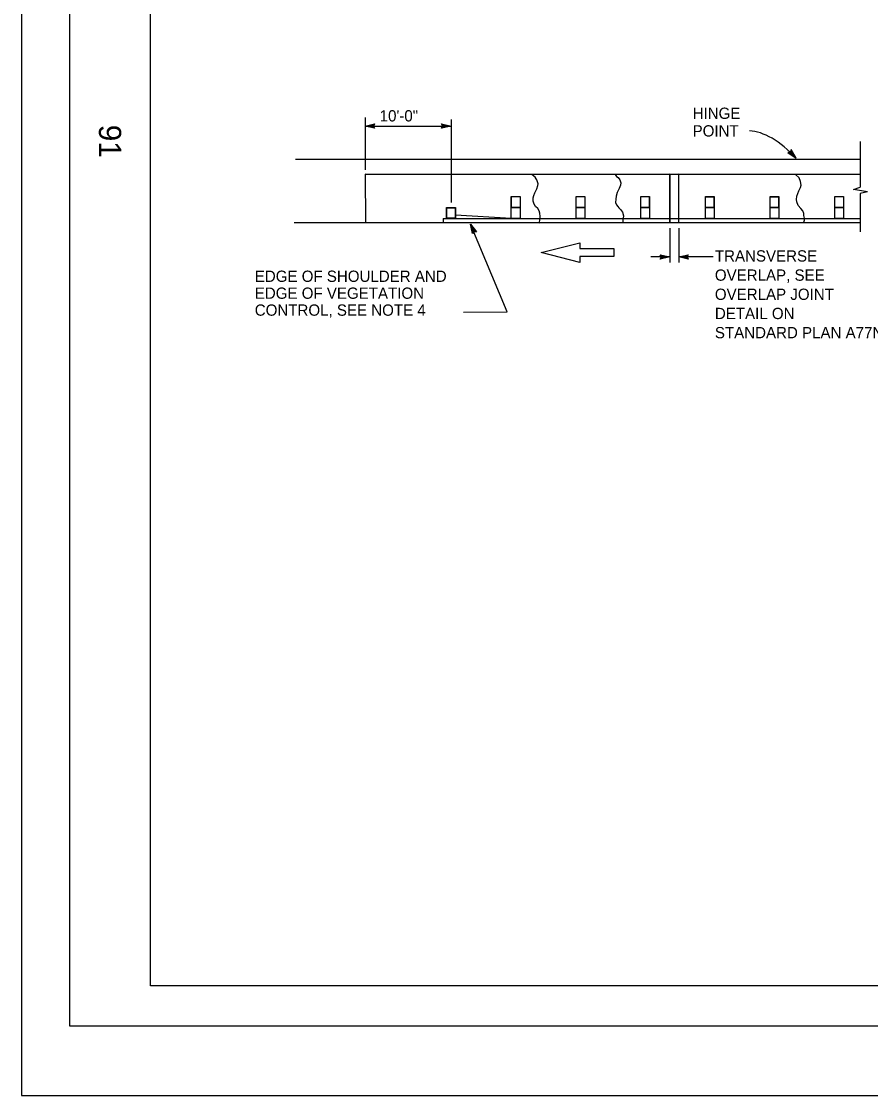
# Model space of a CAD drawing. Extents: x -893 to 867, y -474 to 712.
# Drawn here: x -893 to -366, y -474 to 192 of the extents above; entities that cross this region are included whole.
import ezdxf

# ---------------------------------------------------------------- set-up
doc = ezdxf.new("R2010")
doc.units = 0
for name, color, linetype in [('11 Undefined', 7, 'Continuous'), ('60 Nongeo Data', 7, 'Continuous'), ('border_PLOTTING-ELEMENTS', 7, 'Continuous'), ('border_rw_22x34_Cut_Lines', 7, 'Continuous'), ('border_SHEET', 7, 'Continuous'), ('border_WITHIN-BORDER-anno', 7, 'Continuous'), ('pp_PRESENTATION', 7, 'Continuous'), ('tcd_BARRIER-CONC', 7, 'Continuous'), ('tcd_BARRIER-CONC-anno', 7, 'Continuous')]:
    doc.layers.add(name, color=color, linetype=linetype)

# ---------------------------------------------------------------- blocks, each defined once
blk = doc.blocks.new('AHT')
at = {"layer": '60 Nongeo Data'}
blk.add_lwpolyline([(-5.9055, 1.3189), (0, 0), (-5.9059, -1.3094), (-5.6957, -0.9602), (-1.3693, -0.0035), (-5.6968, 0.9693), (-5.4886, 0.6205), (-2.7193, 0.002), (-5.4858, -0.6114), (-5.2756, -0.2622), (-4.0791, 0.0031), (-5.2799, 0.2713), (-5.1181, 0), (-5.9059, -1.3094), (-5.1181, 0)], close=True, dxfattribs=at)

msp = doc.modelspace()

# ---------------------------------------------------------------- linework, layer by layer
at = {"layer": '11 Undefined'}
for points in [[(-679.94, 67.6), (-571.92, 67.48), (-571.72, 69.49), (-571.51, 71.35), (-571.78, 73.43), (-572.13, 74.95), (-573.03, 76.33), (-574.48, 77.71), (-575.31, 79.1), (-575.93, 81.03), (-575.86, 82.9), (-575.52, 84.35), (-574.76, 86.15), (-573.65, 88.57), (-572.96, 90.65), (-572.75, 91.75), (-573.17, 93), (-573.58, 94.1), (-574, 94.86), (-574.55, 95.76), (-576.49, 97.18), (-680.16, 97.6), (-679.94, 67.6)], [(-524.11, 96.34), (-523.06, 95.55), (-522.14, 94.1), (-521.48, 92.39), (-521.61, 90.81), (-522.4, 88.84), (-523.71, 86.34), (-524.37, 84.11), (-524.63, 82.26), (-524.77, 80.16), (-524.11, 78.71), (-523.32, 77.53), (-522.79, 76.74), (-521.61, 75.82), (-520.43, 74.11), (-519.9, 71.87), (-520.17, 69.24), (-520.32, 67.64), (-485.49, 67.6), (-485.49, 97.6), (-525.03, 97.52), (-524.11, 96.34)], [(-491.12, 67.6), (-407.8, 67.8), (-407.53, 69.11), (-407.53, 70.29), (-407.8, 72), (-407.8, 73.32), (-408.45, 75.03), (-409.77, 76.48), (-411.34, 78.32), (-412.26, 80.55), (-412.4, 81.87), (-412.26, 83.97), (-411.61, 85.68), (-411.08, 87.26), (-409.9, 89.5), (-409.5, 90.81), (-410.03, 93.05), (-410.82, 95.42), (-413.05, 97.52), (-491.12, 97.6), (-491.12, 67.6)], [(-589.38, 83.76), (-584.04, 83.76), (-584.04, 77.05), (-589.38, 77.05), (-589.38, 83.76)], [(-509.09, 83.73), (-503.78, 83.73), (-503.78, 77.04), (-509.09, 77.04), (-509.09, 83.73)], [(-468.92, 83.69), (-463.65, 83.69), (-463.65, 77.04), (-468.92, 77.04), (-468.92, 83.69)], [(-428.73, 83.69), (-423.51, 83.69), (-423.51, 77.04), (-428.73, 77.04), (-428.73, 83.69)], [(-629.45, 76.89), (-624.24, 76.89), (-624.24, 70.39), (-629.45, 70.39), (-629.45, 76.89)]]:
    msp.add_lwpolyline(points, dxfattribs=at)
at = {"layer": 'border_PLOTTING-ELEMENTS'}
for points in [[(-893.45, -474.04), (866.55, -474.04), (866.55, 711.96), (-893.45, 711.96)], [(-863.45, 668.96), (836.55, 668.96), (836.55, -431.04), (-863.45, -431.04)]]:
    msp.add_lwpolyline(points, close=True, dxfattribs=at)
at = {"layer": 'border_rw_22x34_Cut_Lines'}
msp.add_lwpolyline([(-863.45, 668.96), (836.55, 668.96), (836.55, -431.04), (-863.45, -431.04)], close=True, dxfattribs=at)
at = {"layer": 'border_SHEET'}
for p, q in [((-813.45, -406.04), (-813.45, 643.96)), ((811.55, -406.04), (-813.45, -406.04))]:
    msp.add_line(p, q, dxfattribs=at)
at = {"layer": 'pp_PRESENTATION'}
for p, q in [((-570.87, 49.02), (-546.96, 55.16)), ((-546.96, 55.16), (-546.96, 51.52)), ((-546.96, 42.88), (-570.87, 49.02)), ((-546.96, 51.52), (-525.86, 51.52)), ((-525.86, 51.52), (-525.86, 49.02)), ((-525.86, 49.02), (-525.86, 46.52)), ((-525.86, 46.52), (-546.96, 46.52)), ((-546.96, 46.52), (-546.96, 42.88))]:
    msp.add_line(p, q, dxfattribs=at)
at = {"layer": 'tcd_BARRIER-CONC'}
for p, q in [((-723.33, 106.99), (-372.94, 106.99)), ((-680.16, 97.6), (-372.94, 97.6)), ((-680.16, 97.6), (-679.94, 67.6)), ((-491.12, 67.6), (-491.12, 97.6)), ((-485.49, 67.6), (-485.49, 97.6)), ((-724.28, 67.6), (-631.73, 67.6)), ((-631.71, 70.27), (-631.73, 67.6)), ((-631.73, 67.6), (-372.94, 67.6)), ((-631.71, 70.27), (-372.94, 70.27)), ((-589.43, 70.25), (-624.14, 72.19))]:
    msp.add_line(p, q, dxfattribs=at)
for points in [[(-589.43, 83.78), (-584.01, 83.78), (-584.01, 77.02), (-589.43, 77.02)], [(-549.28, 83.78), (-543.86, 83.78), (-543.86, 77.02), (-549.28, 77.02)], [(-509.14, 83.78), (-503.72, 83.78), (-503.72, 77.02), (-509.14, 77.02)], [(-468.99, 83.78), (-463.58, 83.78), (-463.58, 77.02), (-468.99, 77.02)], [(-428.85, 83.78), (-423.43, 83.78), (-423.43, 77.02), (-428.85, 77.02)], [(-388.7, 83.78), (-383.29, 83.78), (-383.29, 77.02), (-388.7, 77.02)], [(-629.59, 77.01), (-624.14, 77.01), (-624.14, 70.27), (-629.59, 70.27)], [(-589.43, 77.02), (-584.01, 77.02), (-584.01, 70.25), (-589.43, 70.25)], [(-549.28, 77.02), (-543.86, 77.02), (-543.86, 70.25), (-549.28, 70.25)], [(-509.14, 77.02), (-503.72, 77.02), (-503.72, 70.25), (-509.14, 70.25)], [(-468.99, 77.02), (-463.58, 77.02), (-463.58, 70.25), (-468.99, 70.25)], [(-428.85, 77.02), (-423.43, 77.02), (-423.43, 70.25), (-428.85, 70.25)], [(-388.7, 77.02), (-383.29, 77.02), (-383.29, 70.25), (-388.7, 70.25)]]:
    msp.add_lwpolyline(points, close=True, dxfattribs=at)
at = {"layer": 'tcd_BARRIER-CONC-anno'}
for p, q in [((-680.16, 132.82), (-680.16, 100.33)), ((-680.16, 127.54), (-626.86, 127.54)), ((-626.86, 131.59), (-626.86, 80.14)), ((-373, 117.96), (-373, 89.57)), ((-416.21, 111.41), (-417.73, 111.08)), ((-417.73, 111.08), (-417.73, 111.08)), ((-417.73, 111.08), (-412.64, 107.63)), ((-417.33, 111.16), (-413.59, 108.63)), ((-416.9, 111.24), (-414.54, 109.64)), ((-416.53, 111.35), (-415.49, 110.64)), ((-415.79, 112.91), (-416.21, 111.41)), ((-415.49, 110.64), (-416.12, 111.71)), ((-414.54, 109.64), (-416.02, 112.12)), ((-413.59, 108.64), (-415.89, 112.49)), ((-412.64, 107.63), (-415.79, 112.91)), ((-415.79, 112.91), (-415.79, 112.91)), ((-412.64, 107.63), (-412.64, 107.63)), ((-377.07, 88.19), (-373, 89.57)), ((-368.41, 86.79), (-377.07, 88.19)), ((-368.41, 86.79), (-373, 85.73)), ((-373, 85.73), (-373, 61.84)), ((-491.12, 64.23), (-491.12, 42.8)), ((-485.49, 64.23), (-485.49, 42.8)), ((-491.12, 46.33), (-502.85, 46.33)), ((-464.11, 46.33), (-485.49, 46.33))]:
    msp.add_line(p, q, dxfattribs=at)
for points in [[(-674.26, 126.22), (-680.16, 127.54), (-674.26, 128.85), (-674.47, 128.5), (-678.79, 127.54), (-674.47, 126.57), (-674.67, 126.92), (-677.44, 127.54), (-674.68, 128.15), (-674.89, 127.8), (-676.08, 127.54), (-674.88, 127.27), (-675.04, 127.54), (-674.26, 128.85), (-675.04, 127.54)], [(-632.77, 128.86), (-626.86, 127.54), (-632.77, 126.23), (-632.56, 126.58), (-628.23, 127.54), (-632.56, 128.51), (-632.35, 128.16), (-629.58, 127.54), (-632.35, 126.93), (-632.14, 127.28), (-630.94, 127.54), (-632.14, 127.81), (-631.98, 127.54), (-632.77, 126.23), (-631.98, 127.54)], [(-497.02, 47.65), (-491.12, 46.33), (-497.02, 45.02), (-496.81, 45.37), (-492.49, 46.32), (-496.81, 47.3), (-496.61, 46.95), (-493.84, 46.33), (-496.6, 45.72), (-496.39, 46.07), (-495.2, 46.33), (-496.4, 46.6), (-496.24, 46.33), (-497.02, 45.02), (-496.24, 46.33)], [(-479.59, 45.01), (-485.49, 46.33), (-479.59, 47.64), (-479.8, 47.29), (-484.12, 46.33), (-479.8, 45.36), (-480.01, 45.71), (-482.77, 46.33), (-480.01, 46.94), (-480.22, 46.59), (-481.41, 46.32), (-480.21, 46.06), (-480.38, 46.33), (-479.59, 47.64), (-480.38, 46.33)]]:
    msp.add_lwpolyline(points, close=True, dxfattribs=at)
msp.add_lwpolyline([(-619.09, 11.97), (-591.93, 12.18), (-614.69, 66.72)], dxfattribs=at)
msp.add_ellipse((-420.64, 67.67), major_axis=(28.68, -55.17), ratio=0.477532, start_param=2.107113, end_param=2.880627, dxfattribs=at)

# ---------------------------------------------------------------- block references
at = {"layer": 'tcd_BARRIER-CONC-anno', "rotation": 113.71864052077795}
msp.add_blockref('AHT', (-614.69, 66.72), dxfattribs=at)

# ---------------------------------------------------------------- texts
at = {"layer": 'border_WITHIN-BORDER-anno'}
msp.add_text('91', height=13.779, rotation=270, dxfattribs=at).set_placement((-845.36, 128.34))
at = {"layer": 'tcd_BARRIER-CONC-anno'}
for s, p in [('10\'-0"', (-671.13, 130.4)), ('HINGE', (-476.91, 131.98)), ('POINT', (-476.91, 121.05)), ('TRANSVERSE', (-463.09, 43.45)), ('EDGE OF SHOULDER AND', (-748.66, 30.84)), ('OVERLAP, SEE', (-463.09, 31.55)), ('EDGE OF VEGETATION', (-748.66, 20.34)), ('OVERLAP JOINT', (-463.09, 19.65)), ('CONTROL, SEE NOTE 4', (-748.66, 9.84)), ('DETAIL ON ', (-463.09, 7.75)), ('STANDARD PLAN A77N12', (-463.09, -4.15))]:
    msp.add_text(s, height=7, dxfattribs=at).set_placement(p)

doc.saveas('drawing.dxf')
